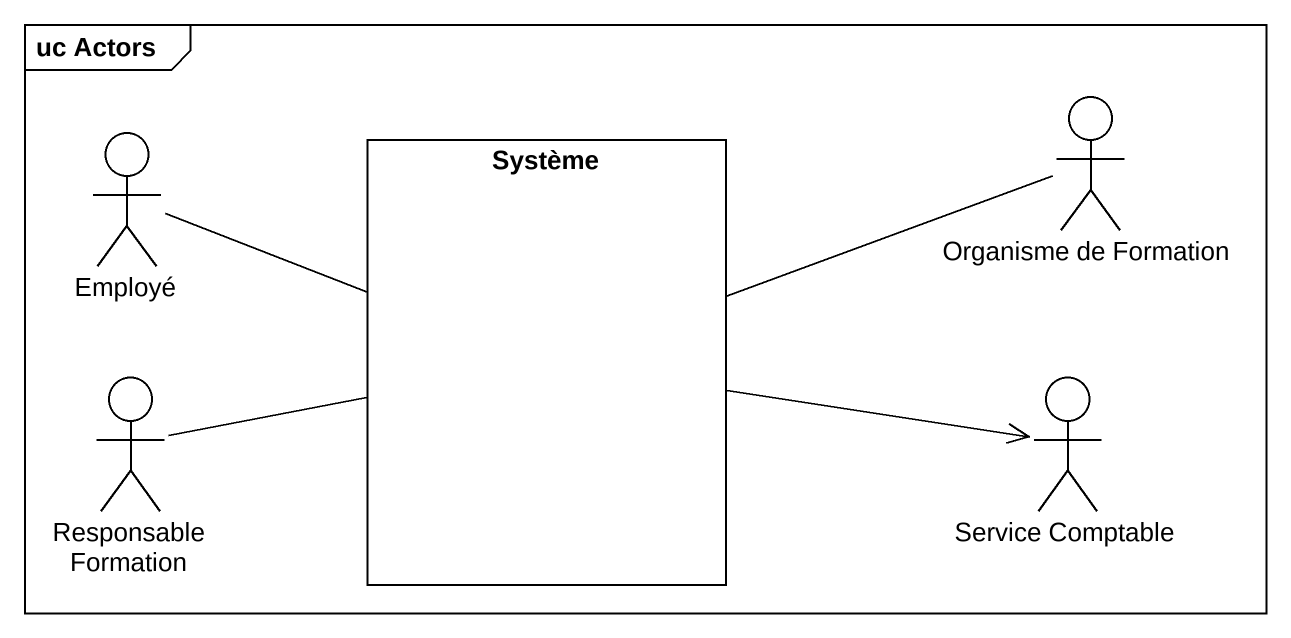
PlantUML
@startuml
mainframe uc Actors
actor "Organisme de Formation" as Organisme_de_Formation
actor Employé
rectangle Système
actor "Responsable Formation" as Responsable_Formation
actor "Service Comptable" as Service_Comptable
Organisme_de_Formation -left- Système
Employé -right- Système
Système -right-> Service_Comptable
Responsable_Formation -right- Système
@enduml
